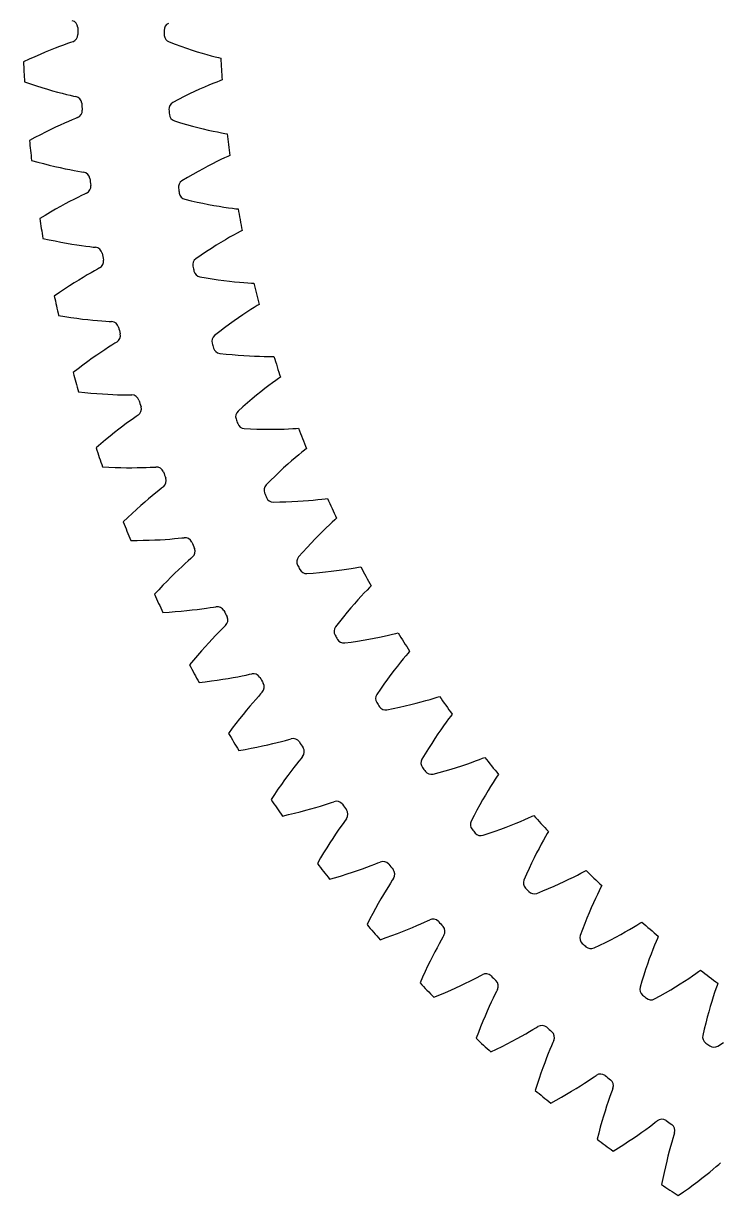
# Model space of a CAD drawing. Header units: millimetres. Extents: x -58 to 58, y -58 to 58.
# Drawn here: x -57.93 to -29.67, y -48.78 to -1.23 of the extents above; entities that cross this region are included whole.
import ezdxf

# ---------------------------------------------------------------- set-up
doc = ezdxf.new("R2010")
doc.units = ezdxf.units.MM

msp = doc.modelspace()

# ---------------------------------------------------------------- linework, layer by layer
at = {"layer": 'thin_ring_external'}
for p, q in [((-56.844199, -2.311819), (-57.046149, -2.394844)), ((-56.651951, -2.235262), (-56.844199, -2.311819)), ((-56.4708, -2.165379), (-56.651951, -2.235262)), ((-56.302718, -2.10253), (-56.4708, -2.165379)), ((-56.150771, -2.047396), (-56.302718, -2.10253)), ((-56.02067, -2.001483), (-56.150771, -2.047396)), ((-55.931717, -1.969086), (-56.02067, -2.001483)), ((-57.700723, -2.681799), (-57.932859, -2.789959)), ((-57.475164, -2.579883), (-57.700723, -2.681799)), ((-57.256747, -2.48422), (-57.475164, -2.579883)), ((-57.046149, -2.394844), (-57.256747, -2.48422)), ((-57.888164, -3.600065), (-57.645539, -3.682031)), ((-57.645539, -3.682031), (-57.410137, -3.758516)), ((-57.410137, -3.758516), (-57.182522, -3.82957)), ((-57.182522, -3.82957), (-56.96337, -3.895236)), ((-56.96337, -3.895236), (-56.753513, -3.955542)), ((-56.753513, -3.955542), (-56.554009, -4.010485)), ((-56.554009, -4.010485), (-56.36627, -4.060016)), ((-56.36627, -4.060016), (-56.192294, -4.103993)), ((-56.192294, -4.103993), (-56.035204, -4.142076)), ((-56.035204, -4.142076), (-55.900842, -4.173399)), ((-55.900842, -4.173399), (-55.808865, -4.195813)), ((-56.101399, -5.200928), (-56.265764, -5.272941)), ((-55.95272, -5.137508), (-56.101399, -5.200928)), ((-55.825346, -5.084497), (-55.95272, -5.137508)), ((-55.738313, -5.047249), (-55.825346, -5.084497)), ((-57.032954, -5.634594), (-57.245769, -5.742143)), ((-56.827599, -5.533752), (-57.032954, -5.634594)), ((-56.63053, -5.439728), (-56.827599, -5.533752)), ((-56.44279, -5.352697), (-56.63053, -5.439728)), ((-56.265764, -5.272941), (-56.44279, -5.352697)), ((-57.465371, -5.856331), (-57.691196, -5.977114)), ((-57.245769, -5.742143), (-57.465371, -5.856331)), ((-57.601942, -6.783527), (-57.35517, -6.852004)), ((-57.35517, -6.852004), (-57.115912, -6.915404)), ((-57.115912, -6.915404), (-56.884729, -6.973812)), ((-56.884729, -6.973812), (-56.662292, -7.027306)), ((-56.662292, -7.027306), (-56.449432, -7.075959)), ((-56.449432, -7.075959), (-56.247204, -7.119829)), ((-56.247204, -7.119829), (-56.057022, -7.158942)), ((-56.057022, -7.158942), (-55.880887, -7.193269)), ((-55.880887, -7.193269), (-55.721938, -7.222641)), ((-55.721938, -7.222641), (-55.586054, -7.246514)), ((-55.586054, -7.246514), (-55.492982, -7.263827)), ((-56.244875, -8.551117), (-56.436465, -8.655854)), ((-56.062215, -8.453876), (-56.244875, -8.551117)), ((-55.889851, -8.364489), (-56.062215, -8.453876)), ((-55.729703, -8.283531), (-55.889851, -8.364489)), ((-55.584743, -8.212016), (-55.729703, -8.283531)), ((-55.460483, -8.15207), (-55.584743, -8.212016)), ((-55.375633, -8.110084), (-55.460483, -8.15207)), ((-57.055499, -9.013076), (-57.274327, -9.146117)), ((-56.84252, -8.886965), (-57.055499, -9.013076)), ((-56.635953, -8.767856), (-56.84252, -8.886965)), ((-56.436465, -8.655854), (-56.635953, -8.767856)), ((-57.140785, -9.946389), (-56.890615, -10.001167)), ((-56.890615, -10.001167), (-56.648229, -10.051291)), ((-56.648229, -10.051291), (-56.414179, -10.096875)), ((-56.414179, -10.096875), (-56.189133, -10.138034)), ((-56.189133, -10.138034), (-55.973915, -10.174887)), ((-55.973915, -10.174887), (-55.769579, -10.20755)), ((-55.769579, -10.20755), (-55.57753, -10.236127)), ((-55.57753, -10.236127), (-55.399772, -10.260699)), ((-55.399772, -10.260699), (-55.239446, -10.28127)), ((-55.239446, -10.28127), (-55.102453, -10.297621)), ((-55.102453, -10.297621), (-55.008569, -10.309782)), ((-55.188757, -11.340977), (-55.344203, -11.430634)), ((-55.047957, -11.261586), (-55.188757, -11.340977)), ((-54.927188, -11.194885), (-55.047957, -11.261586)), ((-54.84478, -11.148288), (-54.927188, -11.194885)), ((-56.066951, -11.87449), (-56.266643, -12.004798)), ((-55.873936, -11.751669), (-56.066951, -11.87449)), ((-55.688406, -11.636536), (-55.873936, -11.751669)), ((-55.51138, -11.529381), (-55.688406, -11.636536)), ((-55.344203, -11.430634), (-55.51138, -11.529381)), ((-56.472351, -12.14245), (-56.683518, -12.287343)), ((-56.266643, -12.004798), (-56.472351, -12.14245)), ((-56.506094, -13.079043), (-56.253286, -13.119957)), ((-56.253286, -13.119957), (-56.008506, -13.156652)), ((-56.008506, -13.156652), (-55.772301, -13.189273)), ((-55.772301, -13.189273), (-55.545329, -13.217973)), ((-55.545329, -13.217973), (-55.328408, -13.242914)), ((-55.328408, -13.242914), (-55.122582, -13.264271)), ((-55.122582, -13.264271), (-54.929251, -13.282226)), ((-54.929251, -13.282226), (-54.750409, -13.296968)), ((-54.750409, -13.296968), (-54.589194, -13.308675)), ((-54.589194, -13.308675), (-54.451508, -13.317455)), ((-54.451508, -13.317455), (-54.357096, -13.324425)), ((-54.22708, -14.203701), (-54.343992, -14.276954)), ((-54.147365, -14.152636), (-54.22708, -14.203701)), ((-54.962813, -14.686616), (-55.141719, -14.811794)), ((-54.791959, -14.569871), (-54.962813, -14.686616)), ((-54.630475, -14.462065), (-54.791959, -14.569871)), ((-54.480205, -14.363981), (-54.630475, -14.462065)), ((-54.343992, -14.276954), (-54.480205, -14.363981)), ((-55.519885, -15.086172), (-55.717698, -15.234947)), ((-55.327675, -14.945061), (-55.519885, -15.086172)), ((-55.141719, -14.811794), (-55.327675, -14.945061)), ((-55.717698, -15.234947), (-55.920563, -15.391253)), ((-55.699795, -16.171977), (-55.445117, -16.198902)), ((-55.445117, -16.198902), (-55.198688, -16.222057)), ((-55.198688, -16.222057), (-54.961044, -16.241617)), ((-54.961044, -16.241617), (-54.732836, -16.25777)), ((-54.732836, -16.25777), (-54.51487, -16.270723)), ((-54.51487, -16.270723), (-54.308181, -16.280709)), ((-54.308181, -16.280709), (-54.114154, -16.287986)), ((-54.114154, -16.287986), (-53.934772, -16.292854)), ((-53.934772, -16.292854), (-53.773156, -16.295663)), ((-53.773156, -16.295663), (-53.635196, -16.296844)), ((-53.635196, -16.296844), (-53.540543, -16.298603)), ((-53.285506, -17.114003), (-53.362287, -17.169382)), ((-53.906137, -17.566113), (-54.0703, -17.692093)), ((-53.750837, -17.449575), (-53.906137, -17.566113)), ((-53.606198, -17.343362), (-53.750837, -17.449575)), ((-53.474986, -17.248963), (-53.606198, -17.343362)), ((-53.362287, -17.169382), (-53.474986, -17.248963)), ((-54.420371, -17.970245), (-54.604516, -18.12173)), ((-54.242039, -17.826937), (-54.420371, -17.970245)), ((-54.0703, -17.692093), (-54.242039, -17.826937)), ((-54.793832, -18.281176), (-54.987779, -18.44842)), ((-54.604516, -18.12173), (-54.793832, -18.281176)), ((-54.724338, -19.215797), (-54.468564, -19.228652)), ((-54.468564, -19.228652), (-54.221233, -19.238197)), ((-54.221233, -19.238197), (-53.982872, -19.244635)), ((-53.982872, -19.244635), (-53.754121, -19.248192)), ((-53.754121, -19.248192), (-53.535773, -19.249119)), ((-53.535773, -19.249119), (-53.328847, -19.247703)), ((-53.328847, -19.247703), (-53.134714, -19.244281)), ((-53.134714, -19.244281), (-52.955336, -19.239259)), ((-52.955336, -19.239259), (-52.79381, -19.233161)), ((-52.79381, -19.233161), (-52.655995, -19.226741)), ((-52.655995, -19.226741), (-52.561389, -19.223282)), ((-52.707959, -20.384092), (-52.856604, -20.509008)), ((-52.569391, -20.270071), (-52.707959, -20.384092)), ((-52.443579, -20.168588), (-52.569391, -20.270071)), ((-52.335435, -20.082919), (-52.443579, -20.168588)), ((-52.261821, -20.023394), (-52.335435, -20.082919)), ((-53.177627, -20.787939), (-53.347794, -20.940854)), ((-53.013578, -20.643839), (-53.177627, -20.787939)), ((-52.856604, -20.509008), (-53.013578, -20.643839)), ((-53.70356, -21.271886), (-53.887998, -21.44956)), ((-53.523314, -21.102253), (-53.70356, -21.271886)), ((-53.347794, -20.940854), (-53.523314, -21.102253)), ((-53.582685, -22.201259), (-53.326591, -22.200005)), ((-53.326591, -22.200005), (-53.079109, -22.19591)), ((-53.079109, -22.19591), (-52.840756, -22.189208)), ((-52.840756, -22.189208), (-52.612157, -22.180158)), ((-52.612157, -22.180158), (-52.394089, -22.169055)), ((-52.394089, -22.169055), (-52.187555, -22.156242)), ((-52.187555, -22.156242), (-51.993905, -22.142131)), ((-51.993905, -22.142131), (-51.815076, -22.127235)), ((-51.815076, -22.127235), (-51.654132, -22.112248)), ((-51.654132, -22.112248), (-51.51688, -22.098246)), ((-51.51688, -22.098246), (-51.422608, -22.089581)), ((-51.505009, -23.256702), (-51.646546, -23.389617)), ((-51.372932, -23.135222), (-51.505009, -23.256702)), ((-51.252902, -23.026962), (-51.372932, -23.135222)), ((-51.149641, -22.935465), (-51.252902, -23.026962)), ((-51.079418, -22.871976), (-51.149641, -22.935465)), ((-51.951717, -23.685809), (-52.113201, -23.847866)), ((-51.795854, -23.532891), (-51.951717, -23.685809)), ((-51.646546, -23.389617), (-51.795854, -23.532891)), ((-52.450191, -24.197994), (-52.624562, -24.385558)), ((-52.279564, -24.018689), (-52.450191, -24.197994)), ((-52.113201, -23.847866), (-52.279564, -24.018689)), ((-52.278302, -25.119297), (-52.022667, -25.103937)), ((-52.022667, -25.103937), (-51.775787, -25.086215)), ((-51.775787, -25.086215), (-51.538165, -25.066393)), ((-51.538165, -25.066393), (-51.310411, -25.044764)), ((-51.310411, -25.044764), (-51.093285, -25.021665)), ((-51.093285, -25.021665), (-50.887771, -24.997494)), ((-50.887771, -24.997494), (-50.695193, -24.972736)), ((-50.695193, -24.972736), (-50.517456, -24.948012)), ((-50.517456, -24.948012), (-50.357582, -24.924182)), ((-50.357582, -24.924182), (-50.221309, -24.90264)), ((-50.221309, -24.90264), (-50.127658, -24.888795)), ((-49.741889, -25.651096), (-49.808508, -25.718357)), ((-50.14564, -26.058683), (-50.27964, -26.199193)), ((-50.020456, -25.930111), (-50.14564, -26.058683)), ((-49.906571, -25.815403), (-50.020456, -25.930111)), ((-49.808508, -25.718357), (-49.906571, -25.815403)), ((-50.568031, -26.511747), (-50.720343, -26.682453)), ((-50.420829, -26.350475), (-50.568031, -26.511747)), ((-50.27964, -26.199193), (-50.420829, -26.350475)), ((-51.037533, -27.050613), (-51.201307, -27.247498)), ((-50.877043, -26.862181), (-51.037533, -27.050613)), ((-50.720343, -26.682453), (-50.877043, -26.862181)), ((-50.815153, -27.961049), (-50.560751, -27.931629)), ((-50.560751, -27.931629), (-50.315223, -27.900334)), ((-50.315223, -27.900334), (-50.079053, -27.867452)), ((-50.079053, -27.867452), (-49.852837, -27.833309)), ((-49.852837, -27.833309), (-49.637314, -27.798284)), ((-49.637314, -27.798284), (-49.433443, -27.762829)), ((-49.433443, -27.762829), (-49.242521, -27.7275)), ((-49.242521, -27.7275), (-49.066416, -27.693022)), ((-49.066416, -27.693022), (-48.908097, -27.660421)), ((-48.908097, -27.660421), (-48.773218, -27.631405)), ((-48.773218, -27.631405), (-48.680472, -27.612422)), ((-48.408676, -28.525444), (-48.516069, -28.646251)), ((-48.316108, -28.423144), (-48.408676, -28.525444)), ((-48.253295, -28.352314), (-48.316108, -28.423144)), ((-48.760037, -28.929203), (-48.892677, -29.088032)), ((-48.63398, -28.781524), (-48.760037, -28.929203)), ((-48.516069, -28.646251), (-48.63398, -28.781524)), ((-49.173448, -29.436006), (-49.32001, -29.624094)), ((-49.030771, -29.257168), (-49.173448, -29.436006)), ((-48.892677, -29.088032), (-49.030771, -29.257168)), ((-49.469876, -29.821081), (-49.622555, -30.026689)), ((-49.32001, -29.624094), (-49.469876, -29.821081)), ((-47.828987, -30.443849), (-47.640301, -30.398057)), ((-47.640301, -30.398057), (-47.466363, -30.35393)), ((-47.466363, -30.35393), (-47.310081, -30.312657)), ((-47.310081, -30.312657), (-47.177005, -30.276254)), ((-47.177005, -30.276254), (-47.085445, -30.252191)), ((-49.197679, -30.717883), (-48.945285, -30.674494)), ((-48.945285, -30.674494), (-48.701853, -30.629721)), ((-48.701853, -30.629721), (-48.467854, -30.583879)), ((-48.467854, -30.583879), (-48.243861, -30.537326)), ((-48.243861, -30.537326), (-48.030595, -30.490482)), ((-48.030595, -30.490482), (-47.828987, -30.443849)), ((-46.86434, -31.275394), (-46.974621, -31.416957)), ((-46.763765, -31.148854), (-46.86434, -31.275394)), ((-46.676973, -31.04161), (-46.763765, -31.148854)), ((-46.618158, -30.967428), (-46.676973, -31.04161)), ((-47.21604, -31.737251), (-47.344607, -31.913737)), ((-47.09235, -31.571356), (-47.21604, -31.737251)), ((-46.974621, -31.416957), (-47.09235, -31.571356)), ((-47.613193, -32.296039), (-47.75198, -32.500982)), ((-47.477215, -32.100163), (-47.613193, -32.296039)), ((-47.344607, -31.913737), (-47.477215, -32.100163)), ((-47.75198, -32.500982), (-47.893101, -32.714689)), ((-45.437516, -32.829156), (-45.347421, -32.800086)), ((-47.181173, -33.324201), (-46.940577, -33.266086)), ((-46.940577, -33.266086), (-46.709459, -33.207423)), ((-46.709459, -33.207423), (-46.488371, -33.148602)), ((-46.488371, -33.148602), (-46.278009, -33.09008)), ((-46.278009, -33.09008), (-46.079276, -33.032413)), ((-46.079276, -33.032413), (-45.893399, -32.976295)), ((-45.893399, -32.976295), (-45.722156, -32.922654)), ((-45.722156, -32.922654), (-45.568385, -32.872834)), ((-45.568385, -32.872834), (-45.437516, -32.829156)), ((-47.430794, -33.381429), (-47.181173, -33.324201)), ((-44.976835, -33.677667), (-45.070286, -33.809555)), ((-44.896082, -33.565804), (-44.976835, -33.677667)), ((-44.841443, -33.488494), (-44.896082, -33.565804)), ((-45.281646, -34.117627), (-45.396009, -34.290084)), ((-45.172601, -33.956977), (-45.281646, -34.117627)), ((-45.070286, -33.809555), (-45.172601, -33.956977)), ((-45.636796, -34.666833), (-45.761777, -34.869902)), ((-45.514658, -34.473385), (-45.636796, -34.666833)), ((-45.396009, -34.290084), (-45.514658, -34.473385)), ((-45.889063, -35.08218), (-46.018197, -35.303336)), ((-45.761777, -34.869902), (-45.889063, -35.08218)), ((-44.809208, -35.730118), (-44.591697, -35.659206)), ((-44.591697, -35.659206), (-44.384878, -35.589185)), ((-44.384878, -35.589185), (-44.189624, -35.520658)), ((-44.189624, -35.520658), (-44.007121, -35.454386)), ((-44.007121, -35.454386), (-43.839092, -35.391392)), ((-43.839092, -35.391392), (-43.688299, -35.333177)), ((-43.688299, -35.333177), (-43.560036, -35.282356)), ((-43.560036, -35.282356), (-43.471679, -35.248367)), ((-45.519863, -35.943596), (-45.273774, -35.872704)), ((-45.273774, -35.872704), (-45.036744, -35.801424)), ((-45.036744, -35.801424), (-44.809208, -35.730118)), ((-43.053311, -36.104201), (-43.139355, -36.241036)), ((-42.978843, -35.988059), (-43.053311, -36.104201)), ((-42.928546, -35.907857), (-42.978843, -35.988059)), ((-43.333423, -36.560285), (-43.438112, -36.73878)), ((-43.233393, -36.393872), (-43.333423, -36.560285)), ((-43.139355, -36.241036), (-43.233393, -36.393872)), ((-43.546484, -36.928338), (-43.657779, -37.128221)), ((-43.438112, -36.73878), (-43.546484, -36.928338)), ((-43.886783, -37.556834), (-44.003537, -37.784768)), ((-43.771383, -37.337867), (-43.886783, -37.556834)), ((-43.657779, -37.128221), (-43.771383, -37.337867)), ((-42.559599, -38.061515), (-42.356952, -37.980207)), ((-42.356952, -37.980207), (-42.165769, -37.901027)), ((-42.165769, -37.901027), (-41.987194, -37.824803)), ((-41.987194, -37.824803), (-41.822891, -37.752649)), ((-41.822891, -37.752649), (-41.675534, -37.686215)), ((-41.675534, -37.686215), (-41.550264, -37.628406)), ((-41.550264, -37.628406), (-41.463914, -37.5896)), ((-43.47069, -38.396603), (-43.228879, -38.312263)), ((-43.228879, -38.312263), (-42.996137, -38.228033)), ((-42.996137, -38.228033), (-42.772874, -38.144301)), ((-42.772874, -38.144301), (-42.559599, -38.061515)), ((-40.999036, -38.421088), (-41.077411, -38.562455)), ((-40.931079, -38.30102), (-40.999036, -38.421088)), ((-40.885276, -38.218169), (-40.931079, -38.30102)), ((-41.253598, -38.89191), (-41.348295, -39.075901)), ((-41.162887, -38.720239), (-41.253598, -38.89191)), ((-41.077411, -38.562455), (-41.162887, -38.720239)), ((-41.44606, -39.271142), (-41.546175, -39.476852)), ((-41.348295, -39.075901), (-41.44606, -39.271142)), ((-41.751219, -39.917429), (-41.85524, -40.151449)), ((-41.648058, -39.692437), (-41.751219, -39.917429)), ((-41.546175, -39.476852), (-41.648058, -39.692437)), ((-39.679675, -39.999251), (-39.536201, -39.924801)), ((-39.536201, -39.924801), (-39.414306, -39.860178)), ((-39.414306, -39.860178), (-39.330225, -39.816675)), ((-40.60664, -40.442641), (-40.39825, -40.348232)), ((-40.39825, -40.348232), (-40.200389, -40.255885)), ((-40.200389, -40.255885), (-40.013858, -40.166293)), ((-40.013858, -40.166293), (-39.839753, -40.080347)), ((-39.839753, -40.080347), (-39.679675, -39.999251)), ((-38.717839, -40.412414), (-38.759009, -40.497662)), ((-41.289497, -40.733002), (-41.0527, -40.635468)), ((-41.0527, -40.635468), (-40.824951, -40.538545)), ((-40.824951, -40.538545), (-40.60664, -40.442641)), ((-38.890716, -40.766762), (-38.96737, -40.929014)), ((-38.820248, -40.621291), (-38.890716, -40.766762)), ((-38.759009, -40.497662), (-38.820248, -40.621291)), ((-39.132904, -41.29435), (-39.219765, -41.49468)), ((-39.048487, -41.105421), (-39.132904, -41.29435)), ((-38.96737, -40.929014), (-39.048487, -41.105421)), ((-39.308396, -41.705593), (-39.398248, -41.926463)), ((-39.219765, -41.49468), (-39.308396, -41.705593)), ((-39.488859, -42.156796), (-39.579831, -42.396191)), ((-39.398248, -41.926463), (-39.488859, -42.156796)), ((-37.921739, -42.409306), (-37.740427, -42.309575)), ((-37.740427, -42.309575), (-37.571321, -42.214168)), ((-37.571321, -42.214168), (-37.415952, -42.124377)), ((-37.415952, -42.124377), (-37.276798, -42.042136)), ((-37.276798, -42.042136), (-37.158648, -41.970897)), ((-37.158648, -41.970897), (-37.077091, -41.922828)), ((-38.751845, -42.835265), (-38.529781, -42.725943)), ((-38.529781, -42.725943), (-38.317085, -42.618159)), ((-38.317085, -42.618159), (-38.114212, -42.512413)), ((-38.114212, -42.512413), (-37.921739, -42.409306)), ((-36.523564, -42.698129), (-36.585912, -42.84726)), ((-36.469228, -42.571314), (-36.523564, -42.698129)), ((-36.432817, -42.483927), (-36.469228, -42.571314)), ((-38.98291, -42.945695), (-38.751845, -42.835265)), ((-36.724787, -43.194097), (-36.798668, -43.387389)), ((-36.653511, -43.013489), (-36.724787, -43.194097)), ((-36.585912, -42.84726), (-36.653511, -43.013489)), ((-36.874362, -43.5922), (-36.951239, -43.807675)), ((-36.798668, -43.387389), (-36.874362, -43.5922)), ((-37.028788, -44.03316), (-37.106572, -44.268135)), ((-36.951239, -43.807675), (-37.028788, -44.03316)), ((-35.352379, -44.324364), (-35.188785, -44.219787)), ((-35.188785, -44.219787), (-35.038599, -44.121573)), ((-35.038599, -44.121573), (-34.904186, -44.031791)), ((-34.904186, -44.031791), (-34.790141, -43.954152)), ((-34.790141, -43.954152), (-34.711355, -43.901663)), ((-37.106572, -44.268135), (-37.184218, -44.512177)), ((-36.117598, -44.783584), (-35.911162, -44.664246)), ((-35.911162, -44.664246), (-35.714422, -44.547485)), ((-35.714422, -44.547485), (-35.527922, -44.433932)), ((-35.527922, -44.433932), (-35.352379, -44.324364)), ((-34.115959, -44.645293), (-34.169997, -44.797633)), ((-34.068692, -44.515678), (-34.115959, -44.645293)), ((-34.03715, -44.426418), (-34.068692, -44.515678)), ((-36.557933, -45.027964), (-36.333302, -44.904973)), ((-36.333302, -44.904973), (-36.117598, -44.783584)), ((-34.289555, -45.151594), (-34.352676, -45.348662)), ((-34.228337, -44.967334), (-34.289555, -45.151594)), ((-34.169997, -44.797633), (-34.228337, -44.967334)), ((-34.416972, -45.557332), (-34.481863, -45.776715)), ((-34.352676, -45.348662), (-34.416972, -45.557332)), ((-34.546872, -46.006129), (-34.611594, -46.245032)), ((-34.481863, -45.776715), (-34.546872, -46.006129)), ((-32.856967, -46.204542), (-32.699383, -46.091111)), ((-32.699383, -46.091111), (-32.554835, -45.984773)), ((-32.554835, -45.984773), (-32.425572, -45.887723)), ((-32.425572, -45.887723), (-32.315977, -45.803919)), ((-32.315977, -45.803919), (-32.240202, -45.74717)), ((-34.611594, -46.245032), (-34.675678, -46.492982)), ((-33.595727, -46.705218), (-33.396179, -46.57469)), ((-33.396179, -46.57469), (-33.206169, -46.447268)), ((-33.206169, -46.447268), (-33.026207, -46.323613)), ((-33.026207, -46.323613), (-32.856967, -46.204542)), ((-31.604745, -46.456872), (-31.650309, -46.611958)), ((-31.56469, -46.32485), (-31.604745, -46.456872)), ((-31.538113, -46.233988), (-31.56469, -46.32485)), ((-34.021931, -46.973484), (-33.804416, -46.838306)), ((-33.804416, -46.838306), (-33.595727, -46.705218)), ((-31.750186, -46.971966), (-31.802356, -47.172213)), ((-31.699212, -46.784614), (-31.750186, -46.971966)), ((-31.650309, -46.611958), (-31.699212, -46.784614)), ((-31.855059, -47.384107), (-31.907766, -47.606732)), ((-31.802356, -47.172213), (-31.855059, -47.384107)), ((-29.848483, -47.604296), (-29.74367, -47.514581)), ((-29.74367, -47.514581), (-29.671137, -47.453744)), ((-31.960039, -47.839379), (-32.011502, -48.081485)), ((-31.907766, -47.606732), (-31.960039, -47.839379)), ((-30.424193, -48.072611), (-30.261769, -47.944398)), ((-30.261769, -47.944398), (-30.110673, -47.822458)), ((-30.110673, -47.822458), (-29.972203, -47.708319)), ((-29.972203, -47.708319), (-29.848483, -47.604296)), ((-32.011502, -48.081485), (-32.06183, -48.332588)), ((-31.172868, -48.629392), (-30.971826, -48.485011)), ((-30.971826, -48.485011), (-30.779772, -48.343688)), ((-30.779772, -48.343688), (-30.59707, -48.205992)), ((-30.59707, -48.205992), (-30.424193, -48.072611)), ((-31.382605, -48.776348), (-31.172868, -48.629392))]:
    msp.add_line(p, q, dxfattribs=at)
for centre, radius, start, end in [((-56.032388, -1.404972), 0.3, 1.43635, 75.101815), ((0, 0), 55.75, 181.43635, 181.721545), ((-56.024701, -1.68386), 0.3, 288.05608, 1.721545), ((0, 0), 58, 182.757148, 183.558641), ((-55.869907, -4.489537), 0.3, 4.594244, 78.259709), ((-55.846868, -4.767579), 0.3, 291.213975, 4.87944), ((0, 0), 55.75, 184.594244, 184.87944), ((0, 0), 58, 185.915043, 186.716536), ((-55.537751, -7.560468), 0.3, 7.752139, 81.417604), ((0, 0), 55.75, 187.752139, 188.037335), ((-55.49943, -7.836818), 0.3, 294.37187, 8.037335), ((0, 0), 58, 189.072938, 189.874431), ((-55.036929, -10.608438), 0.3, 10.910034, 84.575499), ((-54.983443, -10.882257), 0.3, 297.529764, 11.195229), ((0, 0), 55.75, 190.910034, 191.195229), ((0, 0), 58, 192.230832, 193.032326), ((-54.368961, -13.62419), 0.3, 14.067929, 87.733393), ((0, 0), 55.75, 194.067929, 194.353124), ((-54.300472, -13.894647), 0.3, 300.687659, 14.353124), ((0, 0), 58, 195.388727, 196.19022), ((-53.535877, -16.598567), 0.3, 17.225823, 90.891288), ((0, 0), 55.75, 197.225823, 197.511019), ((-53.452593, -16.86484), 0.3, 303.845554, 17.511019), ((0, 0), 58, 198.546622, 199.348115), ((-52.540205, -19.522534), 0.3, 20.383718, 94.049183), ((0, 0), 55.75, 200.383718, 200.668913), ((-52.44238, -19.783815), 0.3, 307.003449, 20.668913), ((0, 0), 58, 201.704517, 202.50601), ((-51.384971, -22.387211), 0.3, 23.541613, 97.207078), ((0, 0), 55.75, 203.541613, 203.826808), ((-51.272901, -22.642707), 0.3, 310.161343, 23.826808), ((0, 0), 58, 204.862411, 205.663904), ((-50.073683, -25.1839), 0.3, 26.699508, 100.364972), ((0, 0), 55.75, 206.699508, 206.984703), ((-49.947708, -25.432833), 0.3, 313.319238, 26.984703), ((0, 0), 58, 208.020306, 208.821799), ((-48.610322, -27.904105), 0.3, 29.857402, 103.522867), ((0, 0), 55.75, 209.857402, 210.142598), ((-48.470825, -28.145721), 0.3, 316.477133, 30.142598), ((0, 0), 58, 211.178201, 211.979694), ((-46.999333, -30.539567), 0.3, 33.015297, 106.680762), ((0, 0), 55.75, 213.015297, 213.300492), ((-46.846738, -30.773132), 0.3, 319.635028, 33.300492), ((0, 0), 58, 214.336096, 215.137589), ((-45.245609, -33.082281), 0.3, 36.173192, 109.838657), ((0, 0), 55.75, 216.173192, 216.458387), ((-45.080379, -33.307085), 0.3, 322.792922, 36.458387), ((0, 0), 58, 217.49399, 218.295483), ((-43.354476, -35.524526), 0.3, 39.331087, 112.996551), ((0, 0), 55.75, 219.331087, 219.616282), ((-43.177113, -35.739886), 0.3, 325.950817, 39.616282), ((-41.331676, -37.858883), 0.3, 42.488981, 116.154446), ((0, 0), 58, 220.651885, 221.453378), ((0, 0), 55.75, 222.488981, 222.774177), ((-41.142719, -38.064146), 0.3, 329.108712, 42.774177), ((-39.183354, -40.078265), 0.3, 45.646876, 119.312341), ((0, 0), 55.75, 225.646876, 225.932071), ((0, 0), 58, 223.80978, 224.611273), ((-38.983376, -40.272806), 0.3, 332.266607, 45.932071), ((-36.916033, -42.17593), 0.3, 48.804771, 122.470236), ((0, 0), 55.75, 228.804771, 229.089966), ((-36.705641, -42.35916), 0.3, 335.424501, 49.089966), ((0, 0), 58, 226.967674, 227.769168), ((-34.536599, -44.145508), 0.3, 51.962665, 125.62813), ((0, 0), 55.75, 231.962665, 232.247861), ((-34.316433, -44.316869), 0.3, 338.582396, 52.247861), ((0, 0), 58, 230.125569, 230.927062), ((-32.052278, -45.981017), 0.3, 55.12056, 128.786025), ((0, 0), 55.75, 235.12056, 235.405756), ((-31.823007, -46.13999), 0.3, 341.740291, 55.405756), ((0, 0), 58, 233.283464, 234.084957), ((0, 0), 58, 236.441359, 237.242852)]:
    msp.add_arc(centre, radius, start, end, dxfattribs=at)
at = {"layer": 'thin_ring_internal'}
for p, q in [((-52.031568, -1.979449), (-51.786725, -2.069823)), ((-51.786725, -2.069823), (-51.549048, -2.155021)), ((-51.549048, -2.155021), (-51.319156, -2.234081)), ((-51.319156, -2.234081), (-51.097741, -2.307051)), ((-51.097741, -2.307051), (-50.885655, -2.373964)), ((-50.885655, -2.373964), (-50.683978, -2.434824)), ((-50.683978, -2.434824), (-50.494147, -2.489584)), ((-50.494147, -2.489584), (-50.318194, -2.5381)), ((-50.318194, -2.5381), (-50.159287, -2.580016)), ((-50.159287, -2.580016), (-50.023348, -2.614405)), ((-50.023348, -2.614405), (-49.930407, -2.637121)), ((-50.417368, -3.734425), (-50.599031, -3.812098)), ((-50.24871, -3.664654), (-50.417368, -3.734425)), ((-50.096159, -3.603529), (-50.24871, -3.664654)), ((-49.965476, -3.552694), (-50.096159, -3.603529)), ((-49.876032, -3.518729), (-49.965476, -3.552694)), ((-51.42316, -4.196087), (-51.648565, -4.309847)), ((-51.204725, -4.089376), (-51.42316, -4.196087)), ((-50.993956, -3.98975), (-51.204725, -4.089376)), ((-50.7917, -3.897281), (-50.993956, -3.98975)), ((-50.599031, -3.812098), (-50.7917, -3.897281)), ((-51.648565, -4.309847), (-51.880446, -4.429625)), ((-51.811024, -5.178805), (-51.561082, -5.253935)), ((-51.561082, -5.253935), (-51.318612, -5.32434)), ((-51.318612, -5.32434), (-51.084288, -5.389097)), ((-51.084288, -5.389097), (-50.858801, -5.448298)), ((-50.858801, -5.448298), (-50.642998, -5.502028)), ((-50.642998, -5.502028), (-50.437957, -5.550357)), ((-50.437957, -5.550357), (-50.245115, -5.593328)), ((-50.245115, -5.593328), (-50.066509, -5.63092)), ((-50.066509, -5.63092), (-49.905323, -5.662973)), ((-49.905323, -5.662973), (-49.767525, -5.688929)), ((-49.767525, -5.688929), (-49.673362, -5.705881)), ((-49.652001, -6.621876), (-49.779306, -6.680659)), ((-49.564817, -6.582469), (-49.652001, -6.621876)), ((-50.651624, -7.121417), (-50.855861, -7.233829)), ((-50.455444, -7.016672), (-50.651624, -7.121417)), ((-50.268385, -6.91979), (-50.455444, -7.016672)), ((-50.091848, -6.831081), (-50.268385, -6.91979)), ((-49.927805, -6.751059), (-50.091848, -6.831081)), ((-49.779306, -6.680659), (-49.927805, -6.751059)), ((-51.285287, -7.481205), (-51.509354, -7.61503)), ((-51.067312, -7.353785), (-51.285287, -7.481205)), ((-50.855861, -7.233829), (-51.067312, -7.353785)), ((-51.393944, -8.358516), (-51.139851, -8.418117)), ((-51.139851, -8.418117), (-50.893506, -8.473462)), ((-50.893506, -8.473462), (-50.655641, -8.523671)), ((-50.655641, -8.523671), (-50.426937, -8.568878)), ((-50.426937, -8.568878), (-50.208235, -8.609221)), ((-50.208235, -8.609221), (-50.000608, -8.644837)), ((-50.000608, -8.644837), (-49.805487, -8.675854)), ((-49.805487, -8.675854), (-49.624904, -8.70238)), ((-49.624904, -8.70238), (-49.462051, -8.72445)), ((-49.462051, -8.72445), (-49.322917, -8.741873)), ((-49.322917, -8.741873), (-49.227889, -8.752996)), ((-49.576313, -9.901824), (-49.747054, -10.001233)), ((-49.417507, -9.811856), (-49.576313, -9.901824)), ((-49.273624, -9.732447), (-49.417507, -9.811856)), ((-49.150179, -9.665938), (-49.273624, -9.732447)), ((-49.065586, -9.621239), (-49.150179, -9.665938)), ((-50.314083, -10.350842), (-50.517748, -10.483587)), ((-50.117154, -10.226069), (-50.314083, -10.350842)), ((-49.927794, -10.109447), (-50.117154, -10.226069)), ((-49.747054, -10.001233), (-49.927794, -10.109447)), ((-50.727466, -10.624184), (-50.94287, -10.77155)), ((-50.517748, -10.483587), (-50.727466, -10.624184)), ((-50.781909, -11.50652), (-50.524629, -11.550366)), ((-50.524629, -11.550366), (-50.275344, -11.590441)), ((-50.275344, -11.590441), (-50.034839, -11.625911)), ((-50.034839, -11.625911), (-49.803785, -11.656954)), ((-49.803785, -11.656954), (-49.583015, -11.683757)), ((-49.583015, -11.683757), (-49.373589, -11.706523)), ((-49.373589, -11.706523), (-49.176928, -11.72547)), ((-49.176928, -11.72547), (-48.995056, -11.740828)), ((-48.995056, -11.740828), (-48.831153, -11.752831)), ((-48.831153, -11.752831), (-48.69121, -11.761656)), ((-48.69121, -11.761656), (-48.595678, -11.766908)), ((-48.719752, -12.835432), (-48.872718, -12.935006)), ((-48.58103, -12.747317), (-48.719752, -12.835432)), ((-48.461913, -12.673335), (-48.58103, -12.747317)), ((-48.380233, -12.623513), (-48.461913, -12.673335)), ((-49.392572, -13.291931), (-49.581447, -13.42859)), ((-49.210751, -13.163873), (-49.392572, -13.291931)), ((-49.037015, -13.044738), (-49.210751, -13.163873)), ((-48.872718, -12.935006), (-49.037015, -13.044738)), ((-49.977218, -13.726863), (-50.183141, -13.887209)), ((-49.776554, -13.573622), (-49.977218, -13.726863)), ((-49.581447, -13.42859), (-49.776554, -13.573622)), ((-49.97724, -14.610877), (-49.717749, -14.638801)), ((-49.717749, -14.638801), (-49.46647, -14.663453)), ((-49.46647, -14.663453), (-49.224237, -14.684051)), ((-49.224237, -14.684051), (-48.991711, -14.700811)), ((-48.991711, -14.700811), (-48.76971, -14.713972)), ((-48.76971, -14.713972), (-48.55928, -14.723802)), ((-48.55928, -14.723802), (-48.361825, -14.730607)), ((-48.361825, -14.730607), (-48.179352, -14.73474)), ((-48.179352, -14.73474), (-48.015022, -14.73663)), ((-48.015022, -14.73663), (-47.8748, -14.736823)), ((-47.8748, -14.736823), (-47.779126, -14.736184)), ((-47.589815, -15.632657), (-47.704151, -15.713831)), ((-47.511357, -15.577901), (-47.589815, -15.632657)), ((-48.140962, -16.038759), (-48.307034, -16.168363)), ((-47.983732, -15.919122), (-48.140962, -16.038759)), ((-47.837186, -15.81032), (-47.983732, -15.919122)), ((-47.704151, -15.713831), (-47.837186, -15.81032)), ((-48.84654, -16.612167), (-49.037389, -16.77747)), ((-48.660731, -16.455399), (-48.84654, -16.612167)), ((-48.480627, -16.307372), (-48.660731, -16.455399)), ((-48.307034, -16.168363), (-48.480627, -16.307372)), ((-49.037389, -16.77747), (-49.233051, -16.950189)), ((-48.982991, -17.659809), (-48.722273, -17.671706)), ((-48.722273, -17.671706), (-48.469953, -17.680842)), ((-48.469953, -17.680842), (-48.226912, -17.686489)), ((-48.226912, -17.686489), (-47.993795, -17.688902)), ((-47.993795, -17.688902), (-47.771404, -17.688372)), ((-47.771404, -17.688372), (-47.560768, -17.685229)), ((-47.560768, -17.685229), (-47.363269, -17.679865)), ((-47.363269, -17.679865), (-47.180888, -17.672757)), ((-47.180888, -17.672757), (-47.016753, -17.664527)), ((-47.016753, -17.664527), (-46.876785, -17.656088)), ((-46.876785, -17.656088), (-46.781332, -17.64956)), ((-46.537192, -18.532679), (-46.646314, -18.620738)), ((-46.462253, -18.473197), (-46.537192, -18.532679)), ((-47.062294, -18.97194), (-47.220073, -19.111522)), ((-46.912727, -18.84285), (-47.062294, -18.97194)), ((-46.773157, -18.725233), (-46.912727, -18.84285)), ((-46.646314, -18.620738), (-46.773157, -18.725233)), ((-47.555428, -19.419787), (-47.731234, -19.587696)), ((-47.384779, -19.260954), (-47.555428, -19.419787)), ((-47.220073, -19.111522), (-47.384779, -19.260954)), ((-47.911545, -19.764435), (-48.096203, -19.948871)), ((-47.731234, -19.587696), (-47.911545, -19.764435)), ((-47.802932, -20.641751), (-47.541976, -20.637576)), ((-47.541976, -20.637576), (-47.289573, -20.631162)), ((-47.289573, -20.631162), (-47.046645, -20.621836)), ((-47.046645, -20.621836), (-46.813822, -20.609894)), ((-46.813822, -20.609894), (-46.591885, -20.595674)), ((-46.591885, -20.595674), (-46.381842, -20.57957)), ((-46.381842, -20.57957), (-46.185048, -20.562058)), ((-46.185048, -20.562058), (-46.00345, -20.543736)), ((-46.00345, -20.543736), (-45.840133, -20.525417)), ((-45.840133, -20.525417), (-45.700951, -20.508378)), ((-45.700951, -20.508378), (-45.60608, -20.495986)), ((-45.308038, -21.362401), (-45.411532, -21.45701)), ((-45.236903, -21.298418), (-45.308038, -21.362401)), ((-45.805102, -21.833154), (-45.953989, -21.982184)), ((-45.663766, -21.695102), (-45.805102, -21.833154)), ((-45.531701, -21.569116), (-45.663766, -21.695102)), ((-45.411532, -21.45701), (-45.531701, -21.569116)), ((-46.269731, -22.31051), (-46.434867, -22.488923)), ((-46.109184, -22.141472), (-46.269731, -22.31051)), ((-45.953989, -21.982184), (-46.109184, -22.141472)), ((-46.603956, -22.676426), (-46.77691, -22.871881)), ((-46.434867, -22.488923), (-46.603956, -22.676426)), ((-44.489626, -23.308447), (-44.351757, -23.282872)), ((-44.351757, -23.282872), (-44.257829, -23.264664)), ((-46.441541, -23.545393), (-46.181337, -23.52516)), ((-46.181337, -23.52516), (-45.929807, -23.50322)), ((-45.929807, -23.50322), (-45.687914, -23.478957)), ((-45.687914, -23.478957), (-45.456268, -23.452705)), ((-45.456268, -23.452705), (-45.235627, -23.424849)), ((-45.235627, -23.424849), (-45.026974, -23.395846)), ((-45.026974, -23.395846), (-44.831632, -23.366252)), ((-44.831632, -23.366252), (-44.651506, -23.336786)), ((-44.651506, -23.336786), (-44.489626, -23.308447)), ((-44.004488, -24.211888), (-44.117528, -24.331179)), ((-43.907015, -24.111087), (-44.004488, -24.211888)), ((-43.839954, -24.042847), (-43.907015, -24.111087)), ((-44.374156, -24.611547), (-44.513586, -24.769461)), ((-44.241586, -24.465056), (-44.374156, -24.611547)), ((-44.117528, -24.331179), (-44.241586, -24.465056)), ((-44.808518, -25.116601), (-44.962357, -25.304841)), ((-44.658681, -24.938), (-44.808518, -25.116601)), ((-44.513586, -24.769461), (-44.658681, -24.938)), ((-45.119583, -25.502398), (-45.280176, -25.708129)), ((-44.962357, -25.304841), (-45.119583, -25.502398)), ((-43.707775, -26.165166), (-43.501303, -26.123373)), ((-43.501303, -26.123373), (-43.308153, -26.08181)), ((-43.308153, -26.08181), (-43.130183, -26.041311)), ((-43.130183, -26.041311), (-42.970355, -26.003061)), ((-42.970355, -26.003061), (-42.834321, -25.969047)), ((-42.834321, -25.969047), (-42.741693, -25.94509)), ((-44.903981, -26.359718), (-44.645516, -26.323506)), ((-44.645516, -26.323506), (-44.395814, -26.286123)), ((-44.395814, -26.286123), (-44.155873, -26.247014)), ((-44.155873, -26.247014), (-43.926282, -26.206552)), ((-43.926282, -26.206552), (-43.707775, -26.165166)), ((-42.536002, -27.000946), (-42.651584, -27.142206)), ((-42.430521, -26.874923), (-42.536002, -27.000946)), ((-42.339437, -26.768312), (-42.430521, -26.874923)), ((-42.276704, -26.696072), (-42.339437, -26.768312)), ((-42.904328, -27.462778), (-43.038772, -27.63993)), ((-42.774884, -27.29658), (-42.904328, -27.462778)), ((-42.651584, -27.142206), (-42.774884, -27.29658)), ((-43.319289, -28.02477), (-43.464055, -28.231631)), ((-43.17733, -27.827416), (-43.319289, -28.02477)), ((-43.038772, -27.63993), (-43.17733, -27.827416)), ((-43.464055, -28.231631), (-43.611679, -28.446858)), ((-41.154401, -28.556712), (-41.063423, -28.527098)), ((-42.940339, -29.021997), (-42.693412, -28.969313)), ((-42.693412, -28.969313), (-42.456334, -28.915508)), ((-42.456334, -28.915508), (-42.229669, -28.860988)), ((-42.229669, -28.860988), (-42.014125, -28.80623)), ((-42.014125, -28.80623), (-41.810617, -28.751805)), ((-41.810617, -28.751805), (-41.620392, -28.69843)), ((-41.620392, -28.69843), (-41.445253, -28.647052)), ((-41.445253, -28.647052), (-41.288082, -28.599035)), ((-41.288082, -28.599035), (-41.154401, -28.556712)), ((-43.196085, -29.074052), (-42.940339, -29.021997)), ((-40.695599, -29.436011), (-40.793123, -29.568289)), ((-40.611252, -29.323995), (-40.695599, -29.436011)), ((-40.553085, -29.248031), (-40.611252, -29.323995)), ((-41.013352, -29.878068), (-41.132319, -30.051919)), ((-40.899789, -29.716396), (-41.013352, -29.878068)), ((-40.793123, -29.568289), (-40.899789, -29.716396)), ((-41.255602, -30.237012), (-41.382356, -30.432672)), ((-41.132319, -30.051919), (-41.255602, -30.237012)), ((-41.643653, -30.853772), (-41.777747, -31.077678)), ((-41.511896, -30.63839), (-41.643653, -30.853772)), ((-41.382356, -30.432672), (-41.511896, -30.63839)), ((-40.372865, -31.405945), (-40.1611, -31.338021)), ((-40.1611, -31.338021), (-39.961329, -31.271172)), ((-39.961329, -31.271172), (-39.77475, -31.206188)), ((-39.77475, -31.206188), (-39.603106, -31.144125)), ((-39.603106, -31.144125), (-39.44919, -31.086524)), ((-39.44919, -31.086524), (-39.318367, -31.036051)), ((-39.318367, -31.036051), (-39.229385, -31.000893)), ((-41.324331, -31.678098), (-41.072275, -31.610398)), ((-41.072275, -31.610398), (-40.829059, -31.542613)), ((-40.829059, -31.542613), (-40.595743, -31.474315)), ((-40.595743, -31.474315), (-40.372865, -31.405945)), ((-38.729014, -31.768443), (-38.806306, -31.885438)), ((-38.675634, -31.689042), (-38.729014, -31.768443)), ((-38.992847, -32.177862), (-39.096242, -32.346219)), ((-38.895501, -32.023469), (-38.992847, -32.177862)), ((-38.806306, -31.885438), (-38.895501, -32.023469)), ((-39.315936, -32.719395), (-39.430404, -32.922486)), ((-39.204282, -32.527063), (-39.315936, -32.719395)), ((-39.096242, -32.346219), (-39.204282, -32.527063)), ((-39.547035, -33.135789), (-39.665283, -33.358873)), ((-39.430404, -32.922486), (-39.547035, -33.135789)), ((-39.665283, -33.358873), (-39.785339, -33.59061)), ((-38.362912, -33.831769), (-38.155731, -33.750937)), ((-38.155731, -33.750937), (-37.960454, -33.671916)), ((-37.960454, -33.671916), (-37.77823, -33.59557)), ((-37.77823, -33.59557), (-37.610732, -33.523058)), ((-37.610732, -33.523058), (-37.460653, -33.456091)), ((-37.460653, -33.456091), (-37.333186, -33.39766)), ((-37.333186, -33.39766), (-37.246536, -33.357091)), ((-39.29582, -34.161979), (-39.04841, -34.07889)), ((-39.04841, -34.07889), (-38.809828, -33.996261)), ((-38.809828, -33.996261), (-38.581159, -33.91373)), ((-38.581159, -33.91373), (-38.362912, -33.831769)), ((-36.769806, -34.213914), (-36.850335, -34.357173)), ((-36.699863, -34.092382), (-36.769806, -34.213914)), ((-36.651472, -34.009845), (-36.699863, -34.092382)), ((-37.030827, -34.691669), (-37.127528, -34.878821)), ((-36.937992, -34.517266), (-37.030827, -34.691669)), ((-36.850335, -34.357173), (-36.937992, -34.517266)), ((-37.227131, -35.077661), (-37.32888, -35.287415)), ((-37.127528, -34.878821), (-37.227131, -35.077661)), ((-37.432158, -35.507493), (-37.536448, -35.737433)), ((-37.32888, -35.287415), (-37.432158, -35.507493)), ((-35.330015, -35.698748), (-35.206387, -35.632581)), ((-35.206387, -35.632581), (-35.122399, -35.586754)), ((-37.536448, -35.737433), (-37.64201, -35.976121)), ((-36.420224, -36.224497), (-36.207436, -36.129257)), ((-36.207436, -36.129257), (-36.005624, -36.035824)), ((-36.005624, -36.035824), (-35.815581, -35.944932)), ((-35.815581, -35.944932), (-35.638403, -35.857512)), ((-35.638403, -35.857512), (-35.475687, -35.774827)), ((-35.475687, -35.774827), (-35.330015, -35.698748)), ((-37.118246, -36.516271), (-36.876421, -36.418109)), ((-36.876421, -36.418109), (-36.643378, -36.320949)), ((-36.643378, -36.320949), (-36.420224, -36.224497)), ((-34.665383, -36.560549), (-34.743019, -36.725734)), ((-34.593827, -36.412604), (-34.665383, -36.560549)), ((-34.531498, -36.286996), (-34.593827, -36.412604)), ((-34.48828, -36.201637), (-34.531498, -36.286996)), ((-34.824941, -36.905521), (-34.909938, -37.098272)), ((-34.743019, -36.725734), (-34.824941, -36.905521)), ((-35.085754, -37.518486), (-35.175288, -37.744505)), ((-34.997111, -37.302866), (-35.085754, -37.518486)), ((-34.909938, -37.098272), (-34.997111, -37.302866)), ((-35.265225, -37.980429), (-35.355893, -38.225163)), ((-35.175288, -37.744505), (-35.265225, -37.980429)), ((-33.534849, -38.081596), (-33.363388, -37.983434)), ((-33.363388, -37.983434), (-33.20607, -37.890889)), ((-33.20607, -37.890889), (-33.065358, -37.805987)), ((-33.065358, -37.805987), (-32.946038, -37.732334)), ((-32.946038, -37.732334), (-32.865031, -37.681425)), ((-34.564546, -38.619182), (-34.337927, -38.50786)), ((-34.337927, -38.50786), (-34.121133, -38.397853)), ((-34.121133, -38.397853), (-33.914613, -38.289694)), ((-33.914613, -38.289694), (-33.718935, -38.184015)), ((-33.718935, -38.184015), (-33.534849, -38.081596)), ((-32.286621, -38.473168), (-32.348934, -38.625238)), ((-32.232143, -38.343962), (-32.286621, -38.473168)), ((-32.194261, -38.256105), (-32.232143, -38.343962)), ((-34.799871, -38.732044), (-34.564546, -38.619182)), ((-32.486952, -38.979378), (-32.559922, -39.176996)), ((-32.416253, -38.79489), (-32.486952, -38.979378)), ((-32.348934, -38.625238), (-32.416253, -38.79489)), ((-32.634335, -39.386569), (-32.709536, -39.607236)), ((-32.559922, -39.176996), (-32.634335, -39.386569)), ((-32.784986, -39.838338), (-32.860229, -40.079351)), ((-32.709536, -39.607236), (-32.784986, -39.838338)), ((-30.961814, -39.965273), (-30.810492, -39.863218)), ((-30.810492, -39.863218), (-30.675273, -39.769814)), ((-30.675273, -39.769814), (-30.560713, -39.688956)), ((-30.560713, -39.688956), (-30.482994, -39.633156)), ((-32.860229, -40.079351), (-32.935659, -40.329203)), ((-31.69261, -40.425553), (-31.49314, -40.304885)), ((-31.49314, -40.304885), (-31.304338, -40.187361)), ((-31.304338, -40.187361), (-31.126906, -40.073803)), ((-31.126906, -40.073803), (-30.961814, -39.965273)), ((-29.85694, -40.387791), (-29.909774, -40.543408)), ((-29.81052, -40.255476), (-29.85694, -40.387791)), ((-29.778119, -40.165453), (-29.81052, -40.255476)), ((-32.349487, -40.800894), (-32.121557, -40.673759)), ((-32.121557, -40.673759), (-31.902221, -40.548697)), ((-31.902221, -40.548697), (-31.69261, -40.425553)), ((-29.966522, -40.716882), (-30.025729, -40.905374)), ((-29.909774, -40.543408), (-29.966522, -40.716882)), ((-30.147765, -41.320865), (-30.209239, -41.545743)), ((-30.086395, -41.107109), (-30.147765, -41.320865)), ((-30.025729, -40.905374), (-30.086395, -41.107109)), ((-30.27032, -41.781051), (-30.330583, -42.02624)), ((-30.209239, -41.545743), (-30.27032, -41.781051)), ((-30.330583, -42.02624), (-30.390489, -42.280261)), ((-29.776391, -42.714972), (-29.556719, -42.574046))]:
    msp.add_line(p, q, dxfattribs=at)
for centre, radius, start, end in [((-51.928355, -1.499496), 0.3, 114.915205, 181.654027), ((0, 0), 52.25, 181.654027, 181.875385), ((-51.922174, -1.700105), 0.3, 181.875385, 248.614207), ((0, 0), 50, 183.023321, 184.035502), ((-51.737553, -4.693408), 0.3, 118.444617, 185.183439), ((0, 0), 52.25, 185.183439, 185.404797), ((-51.719035, -4.893257), 0.3, 185.404797, 252.143618), ((0, 0), 50, 186.552733, 187.564914), ((-51.350494, -7.869517), 0.3, 121.974029, 188.712851), ((0, 0), 52.25, 188.712851, 188.934208), ((-51.319707, -8.067846), 0.3, 188.934208, 255.67303), ((0, 0), 50, 190.082145, 191.094326), ((-50.768644, -11.015774), 0.3, 125.50344, 192.242262), ((0, 0), 52.25, 192.242262, 192.46362), ((-50.725707, -11.211832), 0.3, 192.46362, 259.202442), ((0, 0), 50, 193.611557, 194.623737), ((-49.994212, -14.120244), 0.3, 129.032852, 195.771674), ((0, 0), 52.25, 195.771674, 195.993032), ((-49.939286, -14.313287), 0.3, 195.993032, 262.731854), ((0, 0), 50, 197.140968, 198.153149), ((-49.030134, -17.171152), 0.3, 132.562264, 199.301086), ((0, 0), 52.25, 199.301086, 199.522444), ((-48.963429, -17.360447), 0.3, 199.522444, 266.261265), ((0, 0), 50, 200.67038, 201.682561), ((-47.880068, -20.156923), 0.3, 136.091676, 202.830498), ((0, 0), 52.25, 202.830498, 203.051855), ((-47.801836, -20.341753), 0.3, 203.051855, 269.790677), ((0, 0), 50, 204.199792, 205.211973), ((-46.548377, -23.066233), 0.3, 139.621088, 206.359909), ((0, 0), 52.25, 206.359909, 206.581267), ((0, 0), 50, 207.729204, 208.741385), ((-46.458915, -23.245896), 0.3, 206.581267, 273.320089), ((-45.040112, -25.888044), 0.3, 143.150499, 209.889321), ((0, 0), 52.25, 209.889321, 210.110679), ((0, 0), 50, 211.258615, 212.270796), ((-44.93976, -26.061859), 0.3, 210.110679, 276.849501), ((-43.360994, -28.611653), 0.3, 146.679911, 213.418733), ((0, 0), 50, 214.788027, 215.800208), ((0, 0), 52.25, 213.418733, 213.640091), ((-43.250132, -28.778961), 0.3, 213.640091, 280.378912), ((-41.517393, -31.226728), 0.3, 150.209323, 216.948145), ((0, 0), 50, 218.317439, 219.32962), ((0, 0), 52.25, 216.948145, 217.169502), ((-41.396442, -31.386894), 0.3, 217.169502, 283.908324), ((-39.516303, -33.72335), 0.3, 153.738735, 220.477556), ((0, 0), 50, 221.846851, 222.859032), ((0, 0), 52.25, 220.477556, 220.698914), ((-39.385721, -33.875766), 0.3, 220.698914, 287.437736), ((0, 0), 50, 225.376263, 226.388443), ((-37.365313, -36.092047), 0.3, 157.268146, 224.006968), ((0, 0), 52.25, 224.006968, 224.228326), ((-37.225596, -36.236135), 0.3, 224.228326, 290.967148), ((0, 0), 50, 228.905674, 229.917855), ((-35.072585, -38.323835), 0.3, 160.797558, 227.53638), ((0, 0), 52.25, 227.53638, 227.757738), ((-34.924262, -38.459049), 0.3, 227.757738, 294.49656), ((0, 0), 50, 232.435086, 233.447267), ((-32.646813, -40.410247), 0.3, 164.32697, 231.065792), ((0, 0), 52.25, 231.065792, 231.287149), ((-32.490448, -40.536074), 0.3, 231.287149, 298.025971), ((-30.097202, -42.34337), 0.3, 167.856382, 234.595203), ((0, 0), 52.25, 234.595203, 234.816561), ((-29.933387, -42.459331), 0.3, 234.816561, 301.555383)]:
    msp.add_arc(centre, radius, start, end, dxfattribs=at)

doc.saveas('drawing.dxf')
